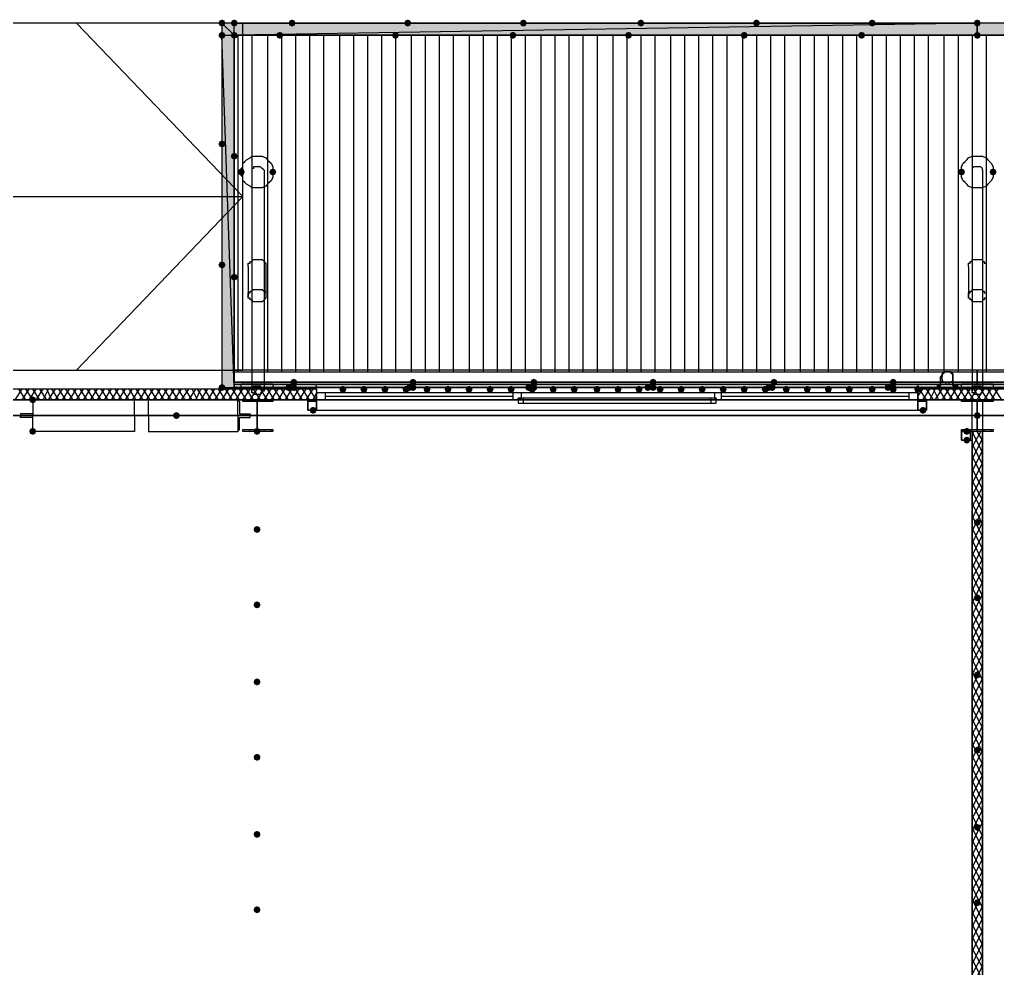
# Model space of a CAD drawing. Header units: millimetres. Extents: x 0 to 420, y 0 to 297.
# Drawn here: x 114.79 to 138.41, y 207.07 to 230 of the extents above; entities that cross this region are included whole.
import ezdxf

# ---------------------------------------------------------------- set-up
doc = ezdxf.new("R2010")
doc.units = ezdxf.units.MM
doc.layers.get('0').update_dxf_attribs({"linetype": 'CONTINUOUS'})

msp = doc.modelspace()

# ---------------------------------------------------------------- hatches: boundary and pattern name
at = {"true_color": 0x0000fe}
for points in [[(119.761, 229.912333), (119.736129, 229.852537), (119.676333, 229.827667), (119.616537, 229.852537), (119.591667, 229.912333), (119.616537, 229.972129), (119.676333, 229.997), (119.736129, 229.972129)], [(119.761, 229.912333), (119.736129, 229.852537), (119.676333, 229.827667), (119.616537, 229.852537), (119.591667, 229.912333), (119.616537, 229.972129), (119.676333, 229.997), (119.736129, 229.972129)], [(119.761, 229.912333), (119.736129, 229.852537), (119.676333, 229.827667), (119.616537, 229.852537), (119.591667, 229.912333), (119.616537, 229.972129), (119.676333, 229.997), (119.736129, 229.972129)], [(120.057333, 229.912333), (120.032463, 229.852537), (119.972667, 229.827667), (119.912871, 229.852537), (119.888, 229.912333), (119.912871, 229.972129), (119.972667, 229.997), (120.032462, 229.972129)], [(121.454333, 229.912333), (121.429462, 229.852537), (121.369667, 229.827667), (121.309871, 229.852537), (121.285, 229.912333), (121.309871, 229.972129), (121.369667, 229.997), (121.429462, 229.972129)], [(124.248333, 229.912333), (124.223463, 229.852537), (124.163667, 229.827667), (124.103871, 229.852537), (124.079, 229.912333), (124.103871, 229.972129), (124.163667, 229.997), (124.223462, 229.972129)], [(127.042333, 229.912333), (127.017463, 229.852537), (126.957667, 229.827667), (126.897871, 229.852537), (126.873, 229.912333), (126.897871, 229.972129), (126.957667, 229.997), (127.017462, 229.972129)], [(129.878667, 229.912333), (129.853796, 229.852537), (129.794, 229.827667), (129.734204, 229.852537), (129.709333, 229.912333), (129.734204, 229.972129), (129.794, 229.997), (129.853796, 229.972129)], [(132.672667, 229.912333), (132.647796, 229.852537), (132.588, 229.827667), (132.528204, 229.852537), (132.503333, 229.912333), (132.528204, 229.972129), (132.588, 229.997), (132.647796, 229.972129)], [(135.466667, 229.912333), (135.441796, 229.852537), (135.382, 229.827667), (135.322204, 229.852537), (135.297333, 229.912333), (135.322204, 229.972129), (135.382, 229.997), (135.441796, 229.972129)], [(138.006667, 229.912333), (137.981796, 229.852537), (137.922, 229.827667), (137.862204, 229.852537), (137.837333, 229.912333), (137.862204, 229.972129), (137.922, 229.997), (137.981796, 229.972129)], [(138.006667, 229.912333), (137.981796, 229.852537), (137.922, 229.827667), (137.862204, 229.852537), (137.837333, 229.912333), (137.862204, 229.972129), (137.922, 229.997), (137.981796, 229.972129)], [(119.761, 229.616), (119.736129, 229.556204), (119.676333, 229.531333), (119.616537, 229.556204), (119.591667, 229.616), (119.616537, 229.675796), (119.676333, 229.700667), (119.736129, 229.675796)], [(120.057333, 229.616), (120.032463, 229.556204), (119.972667, 229.531333), (119.912871, 229.556204), (119.888, 229.616), (119.912871, 229.675796), (119.972667, 229.700667), (120.032462, 229.675796)], [(120.057333, 229.616), (120.032463, 229.556204), (119.972667, 229.531333), (119.912871, 229.556204), (119.888, 229.616), (119.912871, 229.675796), (119.972667, 229.700667), (120.032462, 229.675796)], [(120.057333, 229.616), (120.032463, 229.556204), (119.972667, 229.531333), (119.912871, 229.556204), (119.888, 229.616), (119.912871, 229.675796), (119.972667, 229.700667), (120.032462, 229.675796)], [(120.057333, 229.616), (120.032463, 229.556204), (119.972667, 229.531333), (119.912871, 229.556204), (119.888, 229.616), (119.912871, 229.675796), (119.972667, 229.700667), (120.032462, 229.675796)], [(121.158, 229.616), (121.133129, 229.556204), (121.073333, 229.531333), (121.013538, 229.556204), (120.988667, 229.616), (121.013537, 229.675796), (121.073333, 229.700667), (121.133129, 229.675796)], [(123.952, 229.616), (123.927129, 229.556204), (123.867333, 229.531333), (123.807538, 229.556204), (123.782667, 229.616), (123.807537, 229.675796), (123.867333, 229.700667), (123.927129, 229.675796)], [(126.788333, 229.616), (126.763463, 229.556204), (126.703667, 229.531333), (126.643871, 229.556204), (126.619, 229.616), (126.643871, 229.675796), (126.703667, 229.700667), (126.763462, 229.675796)], [(129.582333, 229.616), (129.557463, 229.556204), (129.497667, 229.531333), (129.437871, 229.556204), (129.413, 229.616), (129.437871, 229.675796), (129.497667, 229.700667), (129.557462, 229.675796)], [(132.376333, 229.616), (132.351463, 229.556204), (132.291667, 229.531333), (132.231871, 229.556204), (132.207, 229.616), (132.231871, 229.675796), (132.291667, 229.700667), (132.351462, 229.675796)], [(135.212667, 229.616), (135.187796, 229.556204), (135.128, 229.531333), (135.068204, 229.556204), (135.043333, 229.616), (135.068204, 229.675796), (135.128, 229.700667), (135.187796, 229.675796)], [(138.006667, 229.616), (137.981796, 229.556204), (137.922, 229.531333), (137.862204, 229.556204), (137.837333, 229.616), (137.862204, 229.675796), (137.922, 229.700667), (137.981796, 229.675796)], [(119.761, 226.991333), (119.736129, 226.931537), (119.676333, 226.906667), (119.616537, 226.931537), (119.591667, 226.991333), (119.616537, 227.051129), (119.676333, 227.076), (119.736129, 227.051129)], [(120.057333, 226.695), (120.032463, 226.635204), (119.972667, 226.610333), (119.912871, 226.635204), (119.888, 226.695), (119.912871, 226.754796), (119.972667, 226.779667), (120.032462, 226.754796)], [(119.761, 224.070333), (119.736129, 224.010537), (119.676333, 223.985667), (119.616537, 224.010537), (119.591667, 224.070333), (119.616537, 224.130129), (119.676333, 224.155), (119.736129, 224.130129)], [(120.057333, 223.774), (120.032463, 223.714204), (119.972667, 223.689333), (119.912871, 223.714204), (119.888, 223.774), (119.912871, 223.833796), (119.972667, 223.858667), (120.032462, 223.833796)], [(119.761, 221.107), (119.736129, 221.047204), (119.676333, 221.022333), (119.616537, 221.047204), (119.591667, 221.107), (119.616537, 221.166796), (119.676333, 221.191667), (119.736129, 221.166796)], [(121.369667, 221.107), (121.344796, 221.047204), (121.285, 221.022333), (121.225204, 221.047204), (121.200333, 221.107), (121.225204, 221.166796), (121.285, 221.191667), (121.344796, 221.166796)], [(121.496667, 221.234), (121.471796, 221.174204), (121.412, 221.149333), (121.352204, 221.174204), (121.327333, 221.234), (121.352204, 221.293796), (121.412, 221.318667), (121.471796, 221.293796)], [(121.496667, 221.107), (121.471796, 221.047204), (121.412, 221.022333), (121.352204, 221.047204), (121.327333, 221.107), (121.352204, 221.166796), (121.412, 221.191667), (121.471796, 221.166796)], [(124.290667, 221.107), (124.265796, 221.047204), (124.206, 221.022333), (124.146204, 221.047204), (124.121333, 221.107), (124.146204, 221.166796), (124.206, 221.191667), (124.265796, 221.166796)], [(124.375333, 221.234), (124.350463, 221.174204), (124.290667, 221.149333), (124.230871, 221.174204), (124.206, 221.234), (124.230871, 221.293796), (124.290667, 221.318667), (124.350462, 221.293796)], [(124.375333, 221.107), (124.350463, 221.047204), (124.290667, 221.022333), (124.230871, 221.047204), (124.206, 221.107), (124.230871, 221.166796), (124.290667, 221.191667), (124.350462, 221.166796)], [(124.375333, 221.107), (124.350463, 221.047204), (124.290667, 221.022333), (124.230871, 221.047204), (124.206, 221.107), (124.230871, 221.166796), (124.290667, 221.191667), (124.350462, 221.166796)], [(127.169333, 221.107), (127.144462, 221.047204), (127.084667, 221.022333), (127.024871, 221.047204), (127, 221.107), (127.024871, 221.166796), (127.084667, 221.191667), (127.144462, 221.166796)], [(127.296333, 221.234), (127.271463, 221.174204), (127.211667, 221.149333), (127.151871, 221.174204), (127.127, 221.234), (127.151871, 221.293796), (127.211667, 221.318667), (127.271462, 221.293796)], [(127.296333, 221.107), (127.271463, 221.047204), (127.211667, 221.022333), (127.151871, 221.047204), (127.127, 221.107), (127.151871, 221.166796), (127.211667, 221.191667), (127.271462, 221.166796)], [(127.296333, 221.107), (127.271463, 221.047204), (127.211667, 221.022333), (127.151871, 221.047204), (127.127, 221.107), (127.151871, 221.166796), (127.211667, 221.191667), (127.271462, 221.166796)], [(130.048, 221.107), (130.023129, 221.047204), (129.963333, 221.022333), (129.903538, 221.047204), (129.878667, 221.107), (129.903537, 221.166796), (129.963333, 221.191667), (130.023129, 221.166796)], [(130.175, 221.234), (130.150129, 221.174204), (130.090333, 221.149333), (130.030538, 221.174204), (130.005667, 221.234), (130.030537, 221.293796), (130.090333, 221.318667), (130.150129, 221.293796)], [(130.175, 221.107), (130.150129, 221.047204), (130.090333, 221.022333), (130.030538, 221.047204), (130.005667, 221.107), (130.030537, 221.166796), (130.090333, 221.191667), (130.150129, 221.166796)], [(130.175, 221.107), (130.150129, 221.047204), (130.090333, 221.022333), (130.030538, 221.047204), (130.005667, 221.107), (130.030537, 221.166796), (130.090333, 221.191667), (130.150129, 221.166796)], [(132.969, 221.107), (132.944129, 221.047204), (132.884333, 221.022333), (132.824537, 221.047204), (132.799667, 221.107), (132.824537, 221.166796), (132.884333, 221.191667), (132.944129, 221.166796)], [(133.053667, 221.107), (133.028796, 221.047204), (132.969, 221.022333), (132.909204, 221.047204), (132.884333, 221.107), (132.909204, 221.166796), (132.969, 221.191667), (133.028796, 221.166796)], [(133.053667, 221.107), (133.028796, 221.047204), (132.969, 221.022333), (132.909204, 221.047204), (132.884333, 221.107), (132.909204, 221.166796), (132.969, 221.191667), (133.028796, 221.166796)], [(133.096, 221.234), (133.071129, 221.174204), (133.011333, 221.149333), (132.951538, 221.174204), (132.926667, 221.234), (132.951537, 221.293796), (133.011333, 221.318667), (133.071129, 221.293796)], [(135.847667, 221.107), (135.822796, 221.047204), (135.763, 221.022333), (135.703204, 221.047204), (135.678333, 221.107), (135.703204, 221.166796), (135.763, 221.191667), (135.822796, 221.166796)], [(135.974667, 221.234), (135.949796, 221.174204), (135.89, 221.149333), (135.830204, 221.174204), (135.805333, 221.234), (135.830204, 221.293796), (135.89, 221.318667), (135.949796, 221.293796)], [(135.974667, 221.107), (135.949796, 221.047204), (135.89, 221.022333), (135.830204, 221.047204), (135.805333, 221.107), (135.830204, 221.166796), (135.89, 221.191667), (135.949796, 221.166796)], [(135.974667, 221.107), (135.949796, 221.047204), (135.89, 221.022333), (135.830204, 221.047204), (135.805333, 221.107), (135.830204, 221.166796), (135.89, 221.191667), (135.949796, 221.166796)]]:
    msp.add_hatch(color=0, dxfattribs=at).paths.add_polyline_path(points, flags=0)
at = {"true_color": 0x000007}
for points in [[(119.972667, 229.616), (119.676333, 229.912333), (119.676333, 229.616)], [(119.676333, 229.912333), (119.972667, 229.616), (119.972667, 229.912333)], [(120.226667, 226.314), (120.201796, 226.254204), (120.142, 226.229333), (120.082204, 226.254204), (120.057333, 226.314), (120.082204, 226.373796), (120.142, 226.398667), (120.201796, 226.373796)], [(120.988667, 226.314), (120.963796, 226.254204), (120.904, 226.229333), (120.844204, 226.254204), (120.819333, 226.314), (120.844204, 226.373796), (120.904, 226.398667), (120.963796, 226.373796)], [(137.625667, 226.314), (137.600796, 226.254204), (137.541, 226.229333), (137.481204, 226.254204), (137.456333, 226.314), (137.481204, 226.373796), (137.541, 226.398667), (137.600796, 226.373796)], [(138.387667, 226.314), (138.362796, 226.254204), (138.303, 226.229333), (138.243204, 226.254204), (138.218333, 226.314), (138.243204, 226.373796), (138.303, 226.398667), (138.362796, 226.373796)], [(122.682, 221.064667), (122.657129, 221.004871), (122.597333, 220.98), (122.537538, 221.004871), (122.512667, 221.064667), (122.537537, 221.124462), (122.597333, 221.149333), (122.657129, 221.124463)], [(123.19, 221.064667), (123.165129, 221.004871), (123.105333, 220.98), (123.045538, 221.004871), (123.020667, 221.064667), (123.045537, 221.124462), (123.105333, 221.149333), (123.165129, 221.124463)], [(123.698, 221.064667), (123.673129, 221.004871), (123.613333, 220.98), (123.553537, 221.004871), (123.528667, 221.064667), (123.553537, 221.124462), (123.613333, 221.149333), (123.673129, 221.124463)], [(124.206, 221.064667), (124.181129, 221.004871), (124.121333, 220.98), (124.061537, 221.004871), (124.036667, 221.064667), (124.061537, 221.124462), (124.121333, 221.149333), (124.181129, 221.124463)], [(124.714, 221.064667), (124.689129, 221.004871), (124.629333, 220.98), (124.569538, 221.004871), (124.544667, 221.064667), (124.569537, 221.124462), (124.629333, 221.149333), (124.689129, 221.124463)], [(125.222, 221.064667), (125.197129, 221.004871), (125.137333, 220.98), (125.077538, 221.004871), (125.052667, 221.064667), (125.077537, 221.124462), (125.137333, 221.149333), (125.197129, 221.124463)], [(125.73, 221.064667), (125.705129, 221.004871), (125.645333, 220.98), (125.585538, 221.004871), (125.560667, 221.064667), (125.585537, 221.124462), (125.645333, 221.149333), (125.705129, 221.124463)], [(126.238, 221.064667), (126.213129, 221.004871), (126.153333, 220.98), (126.093538, 221.004871), (126.068667, 221.064667), (126.093537, 221.124462), (126.153333, 221.149333), (126.213129, 221.124463)], [(126.746, 221.064667), (126.721129, 221.004871), (126.661333, 220.98), (126.601537, 221.004871), (126.576667, 221.064667), (126.601537, 221.124462), (126.661333, 221.149333), (126.721129, 221.124463)], [(127.254, 221.064667), (127.229129, 221.004871), (127.169333, 220.98), (127.109538, 221.004871), (127.084667, 221.064667), (127.109537, 221.124462), (127.169333, 221.149333), (127.229129, 221.124463)], [(127.762, 221.064667), (127.737129, 221.004871), (127.677333, 220.98), (127.617538, 221.004871), (127.592667, 221.064667), (127.617537, 221.124462), (127.677333, 221.149333), (127.737129, 221.124463)], [(128.27, 221.064667), (128.245129, 221.004871), (128.185333, 220.98), (128.125538, 221.004871), (128.100667, 221.064667), (128.125537, 221.124462), (128.185333, 221.149333), (128.245129, 221.124463)], [(128.820333, 221.064667), (128.795463, 221.004871), (128.735667, 220.98), (128.675871, 221.004871), (128.651, 221.064667), (128.675871, 221.124462), (128.735667, 221.149333), (128.795462, 221.124463)], [(129.328333, 221.064667), (129.303463, 221.004871), (129.243667, 220.98), (129.183871, 221.004871), (129.159, 221.064667), (129.183871, 221.124462), (129.243667, 221.149333), (129.303462, 221.124463)], [(129.836333, 221.064667), (129.811463, 221.004871), (129.751667, 220.98), (129.691871, 221.004871), (129.667, 221.064667), (129.691871, 221.124462), (129.751667, 221.149333), (129.811462, 221.124463)], [(130.344333, 221.064667), (130.319462, 221.004871), (130.259667, 220.98), (130.199871, 221.004871), (130.175, 221.064667), (130.199871, 221.124462), (130.259667, 221.149333), (130.319462, 221.124463)], [(130.852333, 221.064667), (130.827463, 221.004871), (130.767667, 220.98), (130.707871, 221.004871), (130.683, 221.064667), (130.707871, 221.124462), (130.767667, 221.149333), (130.827462, 221.124463)], [(131.360333, 221.064667), (131.335463, 221.004871), (131.275667, 220.98), (131.215871, 221.004871), (131.191, 221.064667), (131.215871, 221.124462), (131.275667, 221.149333), (131.335462, 221.124463)], [(131.868333, 221.064667), (131.843463, 221.004871), (131.783667, 220.98), (131.723871, 221.004871), (131.699, 221.064667), (131.723871, 221.124462), (131.783667, 221.149333), (131.843462, 221.124463)], [(132.376333, 221.064667), (132.351463, 221.004871), (132.291667, 220.98), (132.231871, 221.004871), (132.207, 221.064667), (132.231871, 221.124462), (132.291667, 221.149333), (132.351462, 221.124463)], [(132.884333, 221.064667), (132.859463, 221.004871), (132.799667, 220.98), (132.739871, 221.004871), (132.715, 221.064667), (132.739871, 221.124462), (132.799667, 221.149333), (132.859462, 221.124463)], [(133.392333, 221.064667), (133.367462, 221.004871), (133.307667, 220.98), (133.247871, 221.004871), (133.223, 221.064667), (133.247871, 221.124462), (133.307667, 221.149333), (133.367462, 221.124463)], [(133.900333, 221.064667), (133.875463, 221.004871), (133.815667, 220.98), (133.755871, 221.004871), (133.731, 221.064667), (133.755871, 221.124462), (133.815667, 221.149333), (133.875462, 221.124463)], [(134.408333, 221.064667), (134.383463, 221.004871), (134.323667, 220.98), (134.263871, 221.004871), (134.239, 221.064667), (134.263871, 221.124462), (134.323667, 221.149333), (134.383462, 221.124463)], [(134.916333, 221.064667), (134.891462, 221.004871), (134.831667, 220.98), (134.771871, 221.004871), (134.747, 221.064667), (134.771871, 221.124462), (134.831667, 221.149333), (134.891462, 221.124463)], [(135.466667, 221.064667), (135.441796, 221.004871), (135.382, 220.98), (135.322204, 221.004871), (135.297333, 221.064667), (135.322204, 221.124462), (135.382, 221.149333), (135.441796, 221.124463)], [(135.974667, 221.064667), (135.949796, 221.004871), (135.89, 220.98), (135.830204, 221.004871), (135.805333, 221.064667), (135.830204, 221.124462), (135.89, 221.149333), (135.949796, 221.124463)], [(136.567333, 221.064667), (136.542463, 221.004871), (136.482667, 220.98), (136.422871, 221.004871), (136.398, 221.064667), (136.422871, 221.124462), (136.482667, 221.149333), (136.542462, 221.124463)], [(115.189, 220.810667), (115.164129, 220.750871), (115.104333, 220.726), (115.044538, 220.750871), (115.019667, 220.810667), (115.044537, 220.870462), (115.104333, 220.895333), (115.164129, 220.870463)], [(121.962333, 220.556667), (121.937463, 220.496871), (121.877667, 220.472), (121.817871, 220.496871), (121.793, 220.556667), (121.817871, 220.616462), (121.877667, 220.641333), (121.937462, 220.616463)], [(136.694333, 220.556667), (136.669463, 220.496871), (136.609667, 220.472), (136.549871, 220.496871), (136.525, 220.556667), (136.549871, 220.616462), (136.609667, 220.641333), (136.669462, 220.616463)], [(118.660333, 220.429667), (118.635463, 220.369871), (118.575667, 220.345), (118.515871, 220.369871), (118.491, 220.429667), (118.515871, 220.489462), (118.575667, 220.514333), (118.635462, 220.489463)], [(138.006667, 220.429667), (137.981796, 220.369871), (137.922, 220.345), (137.862204, 220.369871), (137.837333, 220.429667), (137.862204, 220.489462), (137.922, 220.514333), (137.981796, 220.489463)], [(115.189, 220.048667), (115.164129, 219.988871), (115.104333, 219.964), (115.044538, 219.988871), (115.019667, 220.048667), (115.044537, 220.108462), (115.104333, 220.133333), (115.164129, 220.108463)], [(120.607667, 220.048667), (120.582796, 219.988871), (120.523, 219.964), (120.463204, 219.988871), (120.438333, 220.048667), (120.463204, 220.108462), (120.523, 220.133333), (120.582796, 220.108463)], [(137.752667, 220.048667), (137.727796, 219.988871), (137.668, 219.964), (137.608204, 219.988871), (137.583333, 220.048667), (137.608204, 220.108462), (137.668, 220.133333), (137.727796, 220.108463)], [(137.752667, 219.837), (137.727796, 219.777204), (137.668, 219.752333), (137.608204, 219.777204), (137.583333, 219.837), (137.608204, 219.896796), (137.668, 219.921667), (137.727796, 219.896796)], [(138.006667, 217.847333), (137.981796, 217.787537), (137.922, 217.762667), (137.862204, 217.787537), (137.837333, 217.847333), (137.862204, 217.907129), (137.922, 217.932), (137.981796, 217.907129)], [(120.607667, 217.678), (120.582796, 217.618204), (120.523, 217.593333), (120.463204, 217.618204), (120.438333, 217.678), (120.463204, 217.737796), (120.523, 217.762667), (120.582796, 217.737796)], [(120.607667, 215.857667), (120.582796, 215.797871), (120.523, 215.773), (120.463204, 215.797871), (120.438333, 215.857667), (120.463204, 215.917462), (120.523, 215.942333), (120.582796, 215.917463)], [(138.006667, 216.027), (137.981796, 215.967204), (137.922, 215.942333), (137.862204, 215.967204), (137.837333, 216.027), (137.862204, 216.086796), (137.922, 216.111667), (137.981796, 216.086796)], [(120.607667, 213.995), (120.582796, 213.935204), (120.523, 213.910333), (120.463204, 213.935204), (120.438333, 213.995), (120.463204, 214.054796), (120.523, 214.079667), (120.582796, 214.054796)], [(138.006667, 214.164333), (137.981796, 214.104537), (137.922, 214.079667), (137.862204, 214.104537), (137.837333, 214.164333), (137.862204, 214.224129), (137.922, 214.249), (137.981796, 214.224129)], [(138.006667, 212.344), (137.981796, 212.284204), (137.922, 212.259333), (137.862204, 212.284204), (137.837333, 212.344), (137.862204, 212.403796), (137.922, 212.428667), (137.981796, 212.403796)], [(120.607667, 212.174667), (120.582796, 212.114871), (120.523, 212.09), (120.463204, 212.114871), (120.438333, 212.174667), (120.463204, 212.234462), (120.523, 212.259333), (120.582796, 212.234463)], [(138.006667, 210.481333), (137.981796, 210.421537), (137.922, 210.396667), (137.862204, 210.421537), (137.837333, 210.481333), (137.862204, 210.541129), (137.922, 210.566), (137.981796, 210.541129)], [(120.607667, 210.312), (120.582796, 210.252204), (120.523, 210.227333), (120.463204, 210.252204), (120.438333, 210.312), (120.463204, 210.371796), (120.523, 210.396667), (120.582796, 210.371796)], [(138.006667, 208.661), (137.981796, 208.601204), (137.922, 208.576333), (137.862204, 208.601204), (137.837333, 208.661), (137.862204, 208.720796), (137.922, 208.745667), (137.981796, 208.720796)], [(120.607667, 208.491667), (120.582796, 208.431871), (120.523, 208.407), (120.463204, 208.431871), (120.438333, 208.491667), (120.463204, 208.551462), (120.523, 208.576333), (120.582796, 208.551463)]]:
    msp.add_hatch(color=0, dxfattribs=at).paths.add_polyline_path(points, flags=0)
h = msp.add_hatch(color=0, dxfattribs=at)
h.paths.add_polyline_path([(119.972667, 229.912333), (137.922, 229.912333), (119.972667, 229.616)], flags=0)
h.paths.add_polyline_path([(137.922, 229.912333), (119.972667, 229.616), (137.922, 229.616)], flags=0)
h = msp.add_hatch(color=0, dxfattribs=at)
h.paths.add_polyline_path([(155.321, 229.616), (137.922, 229.616), (155.321, 229.912333)], flags=0)
h.paths.add_polyline_path([(137.922, 229.616), (155.321, 229.912333), (137.922, 229.912333)], flags=0)
h = msp.add_hatch(color=0, dxfattribs=at)
h.paths.add_polyline_path([(119.972667, 229.616), (119.972667, 221.107), (119.676333, 229.616)], flags=0)
h.paths.add_polyline_path([(119.972667, 221.107), (119.676333, 229.616), (119.676333, 221.107)], flags=0)
h = msp.add_hatch(color=0, dxfattribs=at)
h.paths.add_polyline_path([(119.972667, 221.234), (381.973667, 221.234), (119.972667, 221.107)], flags=0)
h.paths.add_polyline_path([(381.973667, 221.234), (119.972667, 221.107), (381.973667, 221.107)], flags=0)

# ---------------------------------------------------------------- linework, layer by layer
at = {"color": 0, "true_color": 0x000007}
for points in [[(94.064667, 221.530333), (120.184333, 221.530333), (120.184333, 229.912333), (94.064667, 229.912333)], [(120.184333, 225.721333), (116.162667, 229.912333)], [(137.922, 229.912333), (119.676333, 229.912333), (119.676333, 229.616)], [(119.972667, 229.616), (137.922, 229.616), (137.922, 229.912333)], [(126.957667, 229.912333), (131.487333, 229.912333)], [(155.321, 229.912333), (137.922, 229.912333)], [(119.676333, 229.616), (119.676333, 221.107)], [(119.676333, 229.616), (119.676333, 221.107), (119.972667, 221.107), (119.972667, 229.616)], [(119.972667, 229.616), (137.922, 229.616)], [(120.142, 226.314), (120.142, 226.398667), (120.184333, 226.441), (120.184333, 226.525667), (120.226667, 226.568), (120.269, 226.610333), (120.353667, 226.652667), (120.396, 226.695), (120.480667, 226.695), (120.523, 226.695), (120.607667, 226.695), (120.65, 226.695), (120.734667, 226.652667), (120.777, 226.610333), (120.819333, 226.568), (120.861667, 226.525667), (120.904, 226.441), (120.904, 226.398667), (120.904, 226.314)], [(137.541, 226.314), (137.541, 226.398667), (137.541, 226.441), (137.583333, 226.525667), (137.625667, 226.568), (137.668, 226.610333), (137.710333, 226.652667), (137.795, 226.695), (137.837333, 226.695), (137.922, 226.695), (138.006667, 226.695), (138.049, 226.695), (138.133667, 226.652667), (138.176, 226.610333), (138.218333, 226.568), (138.260667, 226.525667), (138.303, 226.441), (138.303, 226.398667), (138.303, 226.314)], [(120.692333, 226.356333), (120.65, 226.398667), (120.607667, 226.441), (120.565333, 226.441), (120.523, 226.441), (120.480667, 226.441), (120.438333, 226.441), (120.438333, 226.398667), (120.396, 226.398667), (120.396, 226.356333)], [(120.396, 226.356333), (120.396, 221.022333)], [(120.692333, 226.356333), (120.692333, 221.022333)], [(138.049, 226.356333), (138.049, 226.398667), (138.006667, 226.441), (137.964333, 226.441), (137.922, 226.441), (137.879667, 226.441), (137.837333, 226.441), (137.795, 226.398667), (137.795, 226.356333)], [(137.795, 226.356333), (137.795, 221.022333)], [(138.049, 226.356333), (138.049, 221.022333)], [(94.064667, 225.721333), (120.184333, 225.721333), (116.162667, 221.530333)], [(120.311333, 224.028), (120.311333, 224.070333), (120.311333, 224.112667), (120.353667, 224.112667), (120.353667, 224.155), (120.396, 224.155), (120.438333, 224.197333), (120.480667, 224.197333), (120.523, 224.197333), (120.565333, 224.197333), (120.607667, 224.197333), (120.65, 224.197333), (120.692333, 224.155), (120.734667, 224.112667), (120.734667, 224.070333), (120.734667, 224.028)], [(137.710333, 224.028), (137.710333, 224.070333), (137.710333, 224.112667), (137.752667, 224.112667), (137.752667, 224.155), (137.795, 224.155), (137.795, 224.197333), (137.837333, 224.197333), (137.879667, 224.197333), (137.922, 224.197333), (137.964333, 224.197333), (138.006667, 224.197333), (138.049, 224.197333), (138.049, 224.155), (138.091333, 224.155), (138.091333, 224.112667), (138.133667, 224.112667), (138.133667, 224.070333), (138.133667, 224.028)], [(120.311333, 224.028), (120.311333, 223.308333)], [(120.734667, 224.028), (120.734667, 223.308333)], [(137.710333, 224.028), (137.710333, 223.308333)], [(138.133667, 224.028), (138.133667, 223.308333)], [(119.972667, 221.107), (381.973667, 221.107), (119.972667, 221.107), (381.973667, 221.107)], [(119.972667, 221.107), (381.973667, 221.107)], [(119.972667, 221.107), (381.973667, 221.107)], [(120.904, 221.191667), (120.861667, 221.191667), (120.819333, 221.191667), (120.777, 221.191667), (120.734667, 221.191667), (120.65, 221.191667), (120.607667, 221.191667), (120.523, 221.191667), (120.480667, 221.191667), (120.396, 221.191667), (120.353667, 221.191667), (120.269, 221.191667), (120.226667, 221.191667), (120.184333, 221.191667), (120.142, 221.191667)], [(120.904, 221.191667), (120.904, 221.064667), (120.861667, 221.064667), (120.819333, 221.064667), (120.777, 221.064667), (120.734667, 221.064667), (120.65, 221.064667), (120.607667, 221.064667), (120.523, 221.064667), (120.480667, 221.064667), (120.396, 221.064667), (120.353667, 221.064667), (120.269, 221.064667), (120.226667, 221.064667), (120.184333, 221.064667), (120.142, 221.064667), (120.142, 221.191667)], [(121.962333, 221.064667), (121.962333, 221.191667), (136.482667, 221.191667), (136.482667, 221.064667)], [(138.303, 221.191667), (138.260667, 221.191667), (138.218333, 221.191667), (138.176, 221.191667), (138.133667, 221.191667), (138.049, 221.191667), (138.006667, 221.191667), (137.922, 221.191667), (137.837333, 221.191667), (137.795, 221.191667), (137.710333, 221.191667), (137.668, 221.191667), (137.625667, 221.191667), (137.583333, 221.191667), (137.541, 221.191667)], [(138.303, 221.191667), (138.303, 221.064667), (138.260667, 221.064667), (138.218333, 221.064667), (138.176, 221.064667), (138.133667, 221.064667), (138.049, 221.064667), (138.006667, 221.064667), (137.922, 221.064667), (137.837333, 221.064667), (137.795, 221.064667), (137.710333, 221.064667), (137.668, 221.064667), (137.625667, 221.064667), (137.583333, 221.064667), (137.541, 221.064667), (137.541, 221.191667)], [(121.962333, 221.064667), (108.585, 221.064667)], [(114.681, 220.810667), (114.850333, 221.064667)], [(114.935, 220.810667), (114.765667, 221.064667)], [(114.850333, 220.810667), (115.019667, 221.064667)], [(115.104333, 220.810667), (114.935, 221.064667)], [(115.019667, 220.810667), (115.189, 221.064667)], [(115.273667, 220.810667), (115.104333, 221.064667)], [(115.189, 220.810667), (115.358333, 221.064667)], [(115.443, 220.810667), (115.273667, 221.064667)], [(115.358333, 220.810667), (115.485333, 221.064667)], [(115.57, 220.810667), (115.443, 221.064667)], [(115.485333, 220.810667), (115.654667, 221.064667)], [(115.739333, 220.810667), (115.57, 221.064667)], [(115.654667, 220.810667), (115.824, 221.064667)], [(115.908667, 220.810667), (115.739333, 221.064667)], [(115.824, 220.810667), (115.993333, 221.064667)], [(116.078, 220.810667), (115.908667, 221.064667)], [(115.993333, 220.810667), (116.162667, 221.064667)], [(116.247333, 220.810667), (116.078, 221.064667)], [(116.162667, 220.810667), (116.332, 221.064667)], [(116.416667, 220.810667), (116.247333, 221.064667)], [(116.332, 220.810667), (116.501333, 221.064667)], [(116.586, 220.810667), (116.416667, 221.064667)], [(116.501333, 220.810667), (116.670667, 221.064667)], [(116.755333, 220.810667), (116.586, 221.064667)], [(116.670667, 220.810667), (116.84, 221.064667)], [(116.924667, 220.810667), (116.755333, 221.064667)], [(116.84, 220.810667), (117.009333, 221.064667)], [(117.094, 220.810667), (116.924667, 221.064667)], [(117.009333, 220.810667), (117.178667, 221.064667)], [(117.263333, 220.810667), (117.094, 221.064667)], [(117.178667, 220.810667), (117.348, 221.064667)], [(117.432667, 220.810667), (117.263333, 221.064667)], [(117.348, 220.810667), (117.517333, 221.064667)], [(117.602, 220.810667), (117.432667, 221.064667)], [(117.517333, 220.810667), (117.686667, 221.064667)], [(117.771333, 220.810667), (117.602, 221.064667)], [(117.686667, 220.810667), (117.856, 221.064667)], [(117.940667, 220.810667), (117.771333, 221.064667)], [(117.856, 220.810667), (118.025333, 221.064667)], [(118.11, 220.810667), (117.940667, 221.064667)], [(118.025333, 220.810667), (118.194667, 221.064667)], [(118.279333, 220.810667), (118.11, 221.064667)], [(118.194667, 220.810667), (118.364, 221.064667)], [(118.448667, 220.810667), (118.279333, 221.064667)], [(118.364, 220.810667), (118.533333, 221.064667)], [(118.618, 220.810667), (118.448667, 221.064667)], [(118.533333, 220.810667), (118.702667, 221.064667)], [(118.787333, 220.810667), (118.618, 221.064667)], [(118.702667, 220.810667), (118.872, 221.064667)], [(118.956667, 220.810667), (118.787333, 221.064667)], [(118.872, 220.810667), (119.041333, 221.064667)], [(119.083667, 220.810667), (118.956667, 221.064667)], [(119.041333, 220.810667), (119.168333, 221.064667)], [(119.253, 220.810667), (119.083667, 221.064667)], [(119.168333, 220.810667), (119.337667, 221.064667)], [(119.422333, 220.810667), (119.253, 221.064667)], [(119.337667, 220.810667), (119.507, 221.064667)], [(119.591667, 220.810667), (119.422333, 221.064667)], [(119.507, 220.810667), (119.676333, 221.064667)], [(119.761, 220.810667), (119.591667, 221.064667)], [(119.676333, 220.810667), (119.845667, 221.064667)], [(119.930333, 220.810667), (119.761, 221.064667)], [(119.845667, 220.810667), (120.015, 221.064667)], [(120.099667, 220.810667), (119.930333, 221.064667)], [(120.015, 220.810667), (120.184333, 221.064667)], [(120.269, 220.810667), (120.099667, 221.064667)], [(120.184333, 220.810667), (120.353667, 221.064667)], [(120.438333, 220.810667), (120.269, 221.064667)], [(120.353667, 220.810667), (120.523, 221.064667)], [(120.607667, 220.810667), (120.438333, 221.064667)], [(120.523, 220.810667), (120.692333, 221.064667)], [(120.777, 220.810667), (120.607667, 221.064667)], [(120.692333, 220.810667), (120.861667, 221.064667)], [(120.946333, 220.810667), (120.777, 221.064667)], [(120.861667, 220.810667), (121.031, 221.064667)], [(121.115667, 220.810667), (120.946333, 221.064667)], [(121.031, 220.810667), (121.200333, 221.064667)], [(121.285, 220.810667), (121.115667, 221.064667)], [(121.200333, 220.810667), (121.369667, 221.064667)], [(121.454333, 220.810667), (121.285, 221.064667)], [(121.369667, 220.810667), (121.539, 221.064667)], [(121.623667, 220.810667), (121.454333, 221.064667)], [(121.539, 220.810667), (121.708333, 221.064667)], [(121.793, 220.810667), (121.623667, 221.064667)], [(121.708333, 220.810667), (121.877667, 221.064667)], [(121.962333, 220.810667), (121.793, 221.064667)], [(121.877667, 220.810667), (121.962333, 220.98)], [(121.962333, 221.022333), (121.962333, 221.064667)], [(121.962333, 221.064667), (121.962333, 220.98), (121.962333, 220.810667)], [(121.962333, 221.064667), (121.962333, 220.98)], [(121.962333, 220.810667), (122.174, 220.810667), (122.174, 220.98), (121.962333, 220.98)], [(126.703667, 220.98), (122.174, 220.98)], [(122.174, 220.895333), (126.703667, 220.895333)], [(126.788333, 220.98), (126.703667, 220.98), (126.703667, 220.810667), (126.788333, 220.810667)], [(126.788333, 220.810667), (126.830667, 220.810667), (126.830667, 220.853), (126.915333, 220.853), (126.915333, 220.98), (126.788333, 220.98)], [(131.572, 220.98), (126.915333, 220.98)], [(131.656667, 220.98), (131.572, 220.98), (131.572, 220.853), (131.614333, 220.853), (131.614333, 220.810667), (131.656667, 220.810667)], [(131.656667, 220.810667), (131.741333, 220.810667), (131.741333, 220.98), (131.656667, 220.98)], [(136.271, 220.98), (131.741333, 220.98)], [(131.741333, 220.895333), (136.271, 220.895333)], [(136.482667, 220.98), (136.271, 220.98), (136.271, 220.810667), (136.482667, 220.810667)], [(136.482667, 220.895333), (136.609667, 221.064667)], [(136.482667, 221.064667), (136.482667, 220.98), (136.482667, 220.810667)], [(136.482667, 221.064667), (136.482667, 220.98)], [(139.361333, 221.064667), (136.482667, 221.064667)], [(136.694333, 220.810667), (136.525, 221.064667)], [(136.609667, 220.810667), (136.779, 221.064667)], [(136.863667, 220.810667), (136.694333, 221.064667)], [(136.779, 220.810667), (136.906, 221.064667)], [(136.990667, 220.810667), (136.863667, 221.064667)], [(136.906, 220.810667), (137.075333, 221.064667)], [(137.16, 220.810667), (136.990667, 221.064667)], [(137.075333, 220.810667), (137.244667, 221.064667)], [(137.329333, 220.810667), (137.16, 221.064667)], [(137.244667, 220.810667), (137.414, 221.064667)], [(137.498667, 220.810667), (137.329333, 221.064667)], [(137.414, 220.810667), (137.583333, 221.064667)], [(137.668, 220.810667), (137.498667, 221.064667)], [(137.583333, 220.810667), (137.752667, 221.064667)], [(137.837333, 220.810667), (137.668, 221.064667)], [(137.752667, 220.810667), (137.922, 221.064667)], [(138.006667, 220.810667), (137.837333, 221.064667)], [(137.922, 220.810667), (138.091333, 221.064667)], [(138.176, 220.810667), (138.006667, 221.064667)], [(138.091333, 220.810667), (138.260667, 221.064667)], [(138.345333, 220.810667), (138.176, 221.064667)], [(138.260667, 220.810667), (138.43, 221.064667)], [(138.514667, 220.810667), (138.345333, 221.064667)], [(108.585, 220.810667), (121.962333, 220.810667)], [(115.104333, 220.810667), (115.104333, 220.768333), (115.104333, 220.514333), (115.104333, 220.472), (115.062, 220.472), (114.850333, 220.472), (114.808, 220.472), (114.808, 220.429667)], [(120.057333, 220.429667), (120.057333, 220.810667), (120.099667, 220.768333), (120.099667, 220.514333), (120.099667, 220.472), (120.353667, 220.472), (120.353667, 220.429667), (120.057333, 220.429667), (117.898333, 220.429667), (117.898333, 220.810667), (120.057333, 220.810667)], [(120.184333, 220.768333), (120.184333, 220.810667)], [(120.353667, 220.768333), (120.353667, 220.810667)], [(120.523, 220.048667), (120.523, 220.810667)], [(120.692333, 220.768333), (120.692333, 220.810667)], [(120.861667, 220.768333), (120.861667, 220.810667)], [(121.877667, 220.810667), (121.877667, 220.768333)], [(129.243667, 220.810667), (121.962333, 220.810667), (121.962333, 220.683667)], [(129.243667, 220.810667), (121.962333, 220.810667), (121.962333, 220.683667)], [(121.962333, 220.810667), (136.482667, 220.810667)], [(121.962333, 220.683667), (121.962333, 220.556667), (129.243667, 220.556667)], [(121.962333, 220.683667), (121.962333, 220.556667), (129.243667, 220.556667)], [(122.174, 220.810667), (126.703667, 220.810667)], [(131.487333, 220.853), (126.957667, 220.853)], [(126.957667, 220.810667), (131.487333, 220.810667)], [(126.957667, 220.726), (131.487333, 220.726)], [(126.957667, 220.726), (131.487333, 220.726)], [(136.482667, 220.683667), (136.482667, 220.810667), (129.243667, 220.810667)], [(136.482667, 220.683667), (136.482667, 220.810667), (129.243667, 220.810667)], [(129.243667, 220.556667), (136.482667, 220.556667), (136.482667, 220.683667)], [(129.243667, 220.556667), (136.482667, 220.556667), (136.482667, 220.683667)], [(131.741333, 220.810667), (136.271, 220.810667)], [(136.525, 220.810667), (136.482667, 220.853)], [(136.482667, 220.810667), (139.361333, 220.810667)], [(136.609667, 220.810667), (136.609667, 220.768333)], [(137.583333, 220.768333), (137.583333, 220.810667)], [(137.752667, 220.768333), (137.752667, 220.810667)], [(137.922, 220.048667), (137.922, 220.810667)], [(138.091333, 220.768333), (138.091333, 220.810667)], [(138.260667, 220.768333), (138.260667, 220.810667)], [(114.808, 220.429667), (115.104333, 220.429667)], [(115.104333, 220.048667), (115.104333, 220.091), (115.104333, 220.345), (115.104333, 220.387333), (115.062, 220.387333), (114.850333, 220.387333), (114.808, 220.387333), (114.808, 220.429667)], [(114.808, 220.429667), (115.104333, 220.429667)], [(120.057333, 220.429667), (120.057333, 220.048667), (120.099667, 220.091), (120.099667, 220.345), (120.099667, 220.387333), (120.353667, 220.387333), (120.353667, 220.429667), (120.057333, 220.429667), (117.898333, 220.429667), (117.898333, 220.048667), (120.057333, 220.048667)], [(120.184333, 220.048667), (120.184333, 220.091)], [(120.353667, 220.048667), (120.353667, 220.091)], [(120.692333, 220.048667), (120.692333, 220.091)], [(120.861667, 220.048667), (120.861667, 220.091)], [(137.583333, 220.048667), (137.583333, 220.091)], [(137.752667, 220.048667), (137.752667, 220.091)], [(137.795, 219.964), (137.837333, 220.048667)], [(137.795, 219.667667), (138.006667, 220.048667)], [(138.049, 219.540667), (137.795, 220.048667)], [(138.049, 219.837), (137.922, 220.048667)], [(138.091333, 220.048667), (138.091333, 220.091)], [(138.260667, 220.048667), (138.260667, 220.091)], [(137.795, 219.371333), (138.049, 219.879333)], [(138.049, 219.244333), (137.795, 219.752333)], [(137.795, 219.075), (138.049, 219.583)], [(138.049, 218.948), (137.795, 219.456)], [(137.795, 218.778667), (138.049, 219.286667)], [(138.049, 218.651667), (137.795, 219.159667)], [(137.795, 218.482333), (138.049, 218.990333)], [(138.049, 218.397667), (137.795, 218.863333)], [(137.795, 218.228333), (138.049, 218.694)], [(138.049, 218.101333), (137.795, 218.609333)], [(137.795, 217.932), (138.049, 218.44)], [(138.049, 217.805), (137.795, 218.313)], [(137.795, 217.635667), (138.049, 218.143667)], [(138.049, 217.508667), (137.795, 218.016667)], [(137.795, 217.339333), (138.049, 217.847333)], [(138.049, 217.212333), (137.795, 217.720333)], [(137.795, 217.043), (138.049, 217.551)], [(138.049, 216.916), (137.795, 217.424)], [(137.795, 216.746667), (138.049, 217.254667)], [(138.049, 216.662), (137.795, 217.127667)], [(137.795, 216.492667), (138.049, 216.958333)], [(138.049, 216.365667), (137.795, 216.873667)], [(137.795, 216.196333), (138.049, 216.704333)], [(138.049, 216.069333), (137.795, 216.577333)], [(137.795, 215.9), (138.049, 216.408)], [(138.049, 215.773), (137.795, 216.281)], [(137.795, 215.603667), (138.049, 216.111667)], [(138.049, 215.476667), (137.795, 215.984667)], [(137.795, 215.307333), (138.049, 215.815333)], [(138.049, 215.180333), (137.795, 215.688333)], [(137.795, 215.011), (138.049, 215.519)], [(138.049, 214.884), (137.795, 215.392)], [(137.795, 214.714667), (138.049, 215.222667)], [(138.049, 214.63), (137.795, 215.095667)], [(137.795, 214.460667), (138.049, 214.926333)], [(138.049, 214.333667), (137.795, 214.841667)], [(137.795, 214.164333), (138.049, 214.672333)], [(138.049, 214.037333), (137.795, 214.545333)], [(137.795, 213.868), (138.049, 214.376)], [(138.049, 213.741), (137.795, 214.249)], [(137.795, 213.571667), (138.049, 214.079667)], [(138.049, 213.444667), (137.795, 213.952667)], [(137.795, 213.275333), (138.049, 213.783333)], [(138.049, 213.148333), (137.795, 213.656333)], [(137.795, 212.979), (138.049, 213.487)], [(138.049, 212.894333), (137.795, 213.36)], [(137.795, 212.725), (138.049, 213.190667)], [(138.049, 212.598), (137.795, 213.106)], [(137.795, 212.428667), (138.049, 212.936667)], [(138.049, 212.301667), (137.795, 212.809667)], [(137.795, 212.132333), (138.049, 212.640333)], [(138.049, 212.005333), (137.795, 212.513333)], [(137.795, 211.836), (138.049, 212.344)], [(138.049, 211.709), (137.795, 212.217)], [(137.795, 211.539667), (138.049, 212.047667)], [(138.049, 211.412667), (137.795, 211.920667)], [(137.795, 211.243333), (138.049, 211.751333)], [(138.049, 211.116333), (137.795, 211.624333)], [(137.795, 210.947), (138.049, 211.455)], [(138.049, 210.862333), (137.795, 211.328)], [(137.795, 210.693), (138.049, 211.158667)], [(138.049, 210.566), (137.795, 211.074)], [(137.795, 210.396667), (138.049, 210.904667)], [(138.049, 210.269667), (137.795, 210.777667)], [(137.795, 210.100333), (138.049, 210.608333)], [(138.049, 209.973333), (137.795, 210.481333)], [(137.795, 209.804), (138.049, 210.312)], [(138.049, 209.677), (137.795, 210.185)], [(137.795, 209.507667), (138.049, 210.015667)], [(138.049, 209.380667), (137.795, 209.888667)], [(137.795, 209.211333), (138.049, 209.719333)], [(138.049, 209.126667), (137.795, 209.592333)], [(137.795, 208.957333), (138.049, 209.423)], [(138.049, 208.830333), (137.795, 209.338333)], [(137.795, 208.661), (138.049, 209.169)], [(138.049, 208.534), (137.795, 209.042)], [(137.795, 208.364667), (138.049, 208.872667)], [(138.049, 208.237667), (137.795, 208.745667)], [(137.795, 208.068333), (138.049, 208.576333)], [(138.049, 207.941333), (137.795, 208.449333)], [(137.795, 207.772), (138.049, 208.28)], [(138.049, 207.645), (137.795, 208.153)], [(137.795, 207.475667), (138.049, 207.983667)], [(138.049, 207.348667), (137.795, 207.856667)], [(137.795, 207.179333), (138.049, 207.687333)], [(138.049, 207.094667), (137.795, 207.560333)], [(137.795, 206.925333), (138.049, 207.391)], [(138.049, 206.798333), (137.795, 207.306333)], [(137.795, 206.629), (138.049, 207.137)]]:
    msp.add_lwpolyline(points, dxfattribs=at)
for points in [[(119.972667, 229.616), (119.676333, 229.912333), (119.676333, 229.616)], [(119.676333, 229.912333), (119.972667, 229.616), (119.972667, 229.912333)], [(119.972667, 229.912333), (137.922, 229.912333), (119.972667, 229.616)], [(137.922, 229.912333), (119.972667, 229.616), (137.922, 229.616)], [(131.487333, 229.912333), (126.957667, 229.912333)], [(155.321, 229.616), (137.922, 229.616), (155.321, 229.912333)], [(137.922, 229.616), (155.321, 229.912333), (137.922, 229.912333)], [(190.076667, 229.912333), (190.076667, 229.616), (172.72, 229.616), (172.72, 229.912333), (172.72, 229.616), (155.321, 229.616), (155.321, 229.912333), (137.922, 229.912333), (137.922, 229.616), (155.321, 229.616), (155.321, 229.912333), (172.72, 229.912333)], [(119.972667, 229.616), (119.972667, 221.107), (119.676333, 229.616)], [(119.972667, 221.107), (119.676333, 229.616), (119.676333, 221.107)], [(381.973667, 229.065667), (381.973667, 229.616), (119.972667, 229.616), (119.972667, 229.065667), (119.972667, 222.080667), (119.972667, 221.488), (381.973667, 221.488), (381.973667, 222.080667)], [(120.607667, 225.933), (120.523, 225.933), (120.480667, 225.933), (120.396, 225.933), (120.353667, 225.975333), (120.269, 226.017667), (120.226667, 226.06), (120.184333, 226.102333), (120.184333, 226.187), (120.142, 226.229333), (120.142, 226.314), (120.142, 226.398667), (120.184333, 226.441), (120.184333, 226.525667), (120.226667, 226.568), (120.269, 226.610333), (120.353667, 226.652667), (120.396, 226.695), (120.480667, 226.695), (120.523, 226.695), (120.607667, 226.695), (120.65, 226.695), (120.734667, 226.652667), (120.777, 226.610333), (120.819333, 226.568), (120.861667, 226.525667), (120.904, 226.441), (120.904, 226.398667), (120.904, 226.314), (120.904, 226.229333), (120.904, 226.187), (120.861667, 226.102333), (120.819333, 226.06), (120.777, 226.017667), (120.734667, 225.975333), (120.65, 225.933)], [(138.006667, 225.933), (137.922, 225.933), (137.837333, 225.933), (137.795, 225.933), (137.710333, 225.975333), (137.668, 226.017667), (137.625667, 226.06), (137.583333, 226.102333), (137.541, 226.187), (137.541, 226.229333), (137.541, 226.314), (137.541, 226.398667), (137.541, 226.441), (137.583333, 226.525667), (137.625667, 226.568), (137.668, 226.610333), (137.710333, 226.652667), (137.795, 226.695), (137.837333, 226.695), (137.922, 226.695), (138.006667, 226.695), (138.049, 226.695), (138.133667, 226.652667), (138.176, 226.610333), (138.218333, 226.568), (138.260667, 226.525667), (138.303, 226.441), (138.303, 226.398667), (138.303, 226.314), (138.303, 226.229333), (138.303, 226.187), (138.260667, 226.102333), (138.218333, 226.06), (138.176, 226.017667), (138.133667, 225.975333), (138.049, 225.933)], [(120.565333, 223.181333), (120.523, 223.181333), (120.480667, 223.181333), (120.438333, 223.181333), (120.396, 223.223667), (120.353667, 223.223667), (120.353667, 223.266), (120.311333, 223.266), (120.311333, 223.308333), (120.311333, 223.350667), (120.311333, 223.393), (120.353667, 223.393), (120.353667, 223.435333), (120.396, 223.435333), (120.438333, 223.477667), (120.480667, 223.477667), (120.523, 223.477667), (120.565333, 223.477667), (120.607667, 223.477667), (120.65, 223.477667), (120.692333, 223.435333), (120.734667, 223.393), (120.734667, 223.350667), (120.734667, 223.308333), (120.734667, 223.266), (120.692333, 223.223667), (120.65, 223.181333), (120.607667, 223.181333)], [(137.964333, 223.181333), (137.922, 223.181333), (137.879667, 223.181333), (137.837333, 223.181333), (137.795, 223.181333), (137.795, 223.223667), (137.752667, 223.223667), (137.752667, 223.266), (137.710333, 223.266), (137.710333, 223.308333), (137.710333, 223.350667), (137.710333, 223.393), (137.752667, 223.393), (137.752667, 223.435333), (137.795, 223.435333), (137.795, 223.477667), (137.837333, 223.477667), (137.879667, 223.477667), (137.922, 223.477667), (137.964333, 223.477667), (138.006667, 223.477667), (138.049, 223.477667), (138.049, 223.435333), (138.091333, 223.435333), (138.091333, 223.393), (138.133667, 223.393), (138.133667, 223.350667), (138.133667, 223.308333), (138.133667, 223.266), (138.091333, 223.266), (138.091333, 223.223667), (138.049, 223.223667), (138.049, 223.181333), (138.006667, 223.181333)], [(119.972667, 221.191667), (137.922, 221.191667), (137.922, 221.530333), (119.972667, 221.530333)], [(137.456333, 221.149333), (137.329333, 221.149333), (137.329333, 221.361), (137.329333, 221.403333), (137.329333, 221.445667), (137.287, 221.445667), (137.287, 221.488), (137.244667, 221.488), (137.202333, 221.488), (137.16, 221.488), (137.117667, 221.488), (137.117667, 221.445667), (137.075333, 221.445667), (137.075333, 221.403333), (137.033, 221.361), (137.033, 221.149333), (136.948333, 221.149333), (137.033, 221.149333), (137.033, 221.361), (137.075333, 221.361), (137.075333, 221.403333), (137.075333, 221.445667), (137.117667, 221.445667), (137.117667, 221.488), (137.16, 221.488), (137.202333, 221.488), (137.244667, 221.488), (137.287, 221.488), (137.287, 221.445667), (137.329333, 221.445667), (137.329333, 221.403333), (137.329333, 221.361), (137.329333, 221.149333), (137.456333, 221.149333), (137.329333, 221.149333), (137.329333, 221.361), (137.329333, 221.403333), (137.329333, 221.445667), (137.287, 221.445667), (137.287, 221.488), (137.244667, 221.488), (137.202333, 221.488), (137.16, 221.488), (137.117667, 221.488), (137.117667, 221.445667), (137.075333, 221.445667), (137.075333, 221.403333), (137.033, 221.361), (137.033, 221.149333), (136.948333, 221.149333), (137.033, 221.149333), (137.033, 221.361), (137.075333, 221.361), (137.075333, 221.403333), (137.075333, 221.445667), (137.117667, 221.445667), (137.117667, 221.488), (137.16, 221.488), (137.202333, 221.488), (137.244667, 221.488), (137.287, 221.488), (137.287, 221.445667), (137.329333, 221.445667), (137.329333, 221.403333), (137.329333, 221.361), (137.329333, 221.149333), (137.456333, 221.149333), (137.329333, 221.149333), (137.329333, 221.361), (137.329333, 221.403333), (137.329333, 221.445667), (137.287, 221.445667), (137.287, 221.488), (137.244667, 221.488), (137.202333, 221.488), (137.16, 221.488), (137.117667, 221.488), (137.117667, 221.445667), (137.075333, 221.445667), (137.075333, 221.403333), (137.075333, 221.361), (137.033, 221.361), (137.033, 221.149333), (136.948333, 221.149333), (137.033, 221.149333), (137.033, 221.361), (137.075333, 221.403333), (137.075333, 221.445667), (137.117667, 221.445667), (137.117667, 221.488), (137.16, 221.488), (137.202333, 221.488), (137.244667, 221.488), (137.287, 221.488), (137.287, 221.445667), (137.329333, 221.445667), (137.329333, 221.403333), (137.329333, 221.361), (137.329333, 221.149333)], [(137.033, 221.361), (137.075333, 221.318667), (137.075333, 221.276333), (137.117667, 221.234), (137.16, 221.234), (137.16, 221.191667), (137.202333, 221.191667), (137.244667, 221.191667), (137.244667, 221.234), (137.287, 221.234), (137.329333, 221.276333), (137.329333, 221.318667), (137.329333, 221.361), (137.329333, 221.403333), (137.329333, 221.445667), (137.287, 221.445667), (137.287, 221.488), (137.244667, 221.488), (137.202333, 221.488), (137.16, 221.488), (137.117667, 221.488), (137.117667, 221.445667), (137.075333, 221.445667), (137.075333, 221.403333), (137.075333, 221.361)], [(137.329333, 221.361), (137.329333, 221.403333), (137.329333, 221.445667), (137.287, 221.445667), (137.287, 221.488), (137.244667, 221.488), (137.202333, 221.488), (137.16, 221.488), (137.117667, 221.488), (137.117667, 221.445667), (137.075333, 221.445667), (137.075333, 221.403333), (137.075333, 221.361), (137.033, 221.361), (137.075333, 221.318667), (137.075333, 221.276333), (137.117667, 221.234), (137.16, 221.234), (137.16, 221.191667), (137.202333, 221.191667), (137.244667, 221.191667), (137.244667, 221.234), (137.287, 221.234), (137.329333, 221.276333), (137.329333, 221.318667)], [(137.922, 221.191667), (155.321, 221.191667), (155.321, 221.530333), (137.922, 221.530333)], [(119.972667, 221.234), (381.973667, 221.234), (119.972667, 221.107)], [(381.973667, 221.234), (119.972667, 221.107), (381.973667, 221.107)], [(119.972667, 221.234), (119.972667, 221.107), (381.973667, 221.107), (381.973667, 221.234)], [(120.565333, 220.937667), (120.523, 220.937667), (120.480667, 220.937667), (120.438333, 220.937667), (120.438333, 220.98), (120.396, 220.98), (120.396, 221.022333), (120.396, 221.064667), (120.396, 221.107), (120.438333, 221.107), (120.438333, 221.149333), (120.480667, 221.149333), (120.523, 221.149333), (120.565333, 221.149333), (120.607667, 221.149333), (120.607667, 221.107), (120.65, 221.107), (120.65, 221.064667), (120.692333, 221.064667), (120.692333, 221.022333), (120.65, 221.022333), (120.65, 220.98), (120.607667, 220.98), (120.607667, 220.937667)], [(137.964333, 220.937667), (137.922, 220.937667), (137.879667, 220.937667), (137.837333, 220.937667), (137.837333, 220.98), (137.795, 220.98), (137.795, 221.022333), (137.795, 221.064667), (137.795, 221.107), (137.837333, 221.107), (137.837333, 221.149333), (137.879667, 221.149333), (137.922, 221.149333), (137.964333, 221.149333), (138.006667, 221.149333), (138.006667, 221.107), (138.049, 221.107), (138.049, 221.064667), (138.049, 221.022333), (138.049, 220.98), (138.006667, 220.98), (138.006667, 220.937667)], [(121.962333, 220.810667), (121.962333, 220.98)], [(136.482667, 220.810667), (136.482667, 220.98)], [(393.361333, 220.810667), (259.291667, 220.810667), (259.291667, 189.780333), (242.612333, 189.780333), (242.612333, 220.810667), (108.585, 220.810667), (108.585, 104.14), (242.654667, 104.14), (242.654667, 135.128), (259.291667, 135.128), (259.291667, 104.14), (393.361333, 104.14)], [(117.559667, 220.810667), (115.104333, 220.810667), (115.104333, 220.429667), (117.559667, 220.429667)], [(120.904, 220.048667), (120.184333, 220.048667), (120.184333, 220.091), (120.523, 220.091), (120.523, 220.768333), (120.184333, 220.768333), (120.184333, 220.810667), (120.904, 220.810667), (120.904, 220.768333), (120.523, 220.768333), (120.523, 220.091), (120.904, 220.091)], [(121.750667, 220.810667), (121.962333, 220.810667), (121.962333, 220.556667), (121.750667, 220.556667)], [(121.750667, 220.768333), (121.750667, 220.556667), (121.962333, 220.556667), (121.962333, 220.768333)], [(126.830667, 220.726), (126.957667, 220.726), (126.957667, 220.853), (126.830667, 220.853)], [(131.614333, 220.853), (131.487333, 220.853), (131.487333, 220.726), (131.614333, 220.726)], [(136.482667, 220.810667), (136.694333, 220.810667), (136.694333, 220.556667), (136.482667, 220.556667)], [(136.482667, 220.768333), (136.482667, 220.556667), (136.694333, 220.556667), (136.694333, 220.768333)], [(138.303, 220.048667), (137.541, 220.048667), (137.541, 220.091), (137.922, 220.091), (137.922, 220.768333), (137.541, 220.768333), (137.541, 220.810667), (138.303, 220.810667), (138.303, 220.768333), (137.922, 220.768333), (137.922, 220.091), (138.303, 220.091)], [(242.612333, 220.429667), (242.612333, 189.780333), (259.291667, 189.780333), (259.291667, 220.429667), (393.022667, 220.429667), (393.022667, 104.478667), (259.291667, 104.478667), (259.291667, 135.128), (242.654667, 135.128), (242.654667, 104.478667), (108.923667, 104.478667), (108.923667, 220.429667)], [(117.559667, 220.048667), (115.104333, 220.048667), (115.104333, 220.429667), (117.559667, 220.429667)], [(116.882333, 220.429667), (118.575667, 220.429667)], [(137.795, 220.048667), (137.541, 220.048667), (137.541, 219.837), (137.795, 219.837)], [(137.752667, 220.048667), (137.752667, 219.837), (137.541, 219.837), (137.541, 220.048667)], [(138.049, 203.411667), (138.049, 220.048667), (137.795, 220.048667), (137.795, 203.411667)]]:
    msp.add_lwpolyline(points, close=True, dxfattribs=at)
at = {"color": 0, "true_color": 0x0000fd}
for points in [[(120.057333, 229.616), (120.057333, 221.488)], [(120.396, 229.616), (120.396, 221.488)], [(120.777, 229.616), (120.777, 221.488)], [(121.115667, 229.616), (121.115667, 221.488)], [(121.454333, 229.616), (121.454333, 221.488)], [(121.793, 229.616), (121.793, 221.488)], [(122.131667, 229.616), (122.131667, 221.488)], [(122.512667, 229.616), (122.512667, 221.488)], [(122.851333, 229.616), (122.851333, 221.488)], [(123.19, 229.616), (123.19, 221.488)], [(123.528667, 229.616), (123.528667, 221.488)], [(123.867333, 229.616), (123.867333, 221.488)], [(124.248333, 229.616), (124.248333, 221.488)], [(124.587, 229.616), (124.587, 221.488)], [(124.925667, 229.616), (124.925667, 221.488)], [(125.264333, 229.616), (125.264333, 221.488)], [(125.645333, 229.616), (125.645333, 221.488)], [(125.984, 229.616), (125.984, 221.488)], [(126.322667, 229.616), (126.322667, 221.488)], [(126.661333, 229.616), (126.661333, 221.488)], [(127, 229.616), (127, 221.488)], [(127.381, 229.616), (127.381, 221.488)], [(127.719667, 229.616), (127.719667, 221.488)], [(128.058333, 229.616), (128.058333, 221.488)], [(128.397, 229.616), (128.397, 221.488)], [(128.735667, 229.616), (128.735667, 221.488)], [(129.116667, 229.616), (129.116667, 221.488)], [(129.455333, 229.616), (129.455333, 221.488)], [(129.794, 229.616), (129.794, 221.488)], [(130.132667, 229.616), (130.132667, 221.488)], [(130.513667, 229.616), (130.513667, 221.488)], [(130.852333, 229.616), (130.852333, 221.488)], [(131.191, 229.616), (131.191, 221.488)], [(131.529667, 229.616), (131.529667, 221.488)], [(131.868333, 229.616), (131.868333, 221.488)], [(132.249333, 229.616), (132.249333, 221.488)], [(132.588, 229.616), (132.588, 221.488)], [(132.926667, 229.616), (132.926667, 221.488)], [(133.265333, 229.616), (133.265333, 221.488)], [(133.646333, 229.616), (133.646333, 221.488)], [(133.985, 229.616), (133.985, 221.488)], [(134.323667, 229.616), (134.323667, 221.488)], [(134.662333, 229.616), (134.662333, 221.488)], [(135.001, 229.616), (135.001, 221.488)], [(135.382, 229.616), (135.382, 221.488)], [(135.720667, 229.616), (135.720667, 221.488)], [(136.059333, 229.616), (136.059333, 221.488)], [(136.398, 229.616), (136.398, 221.488)], [(136.736667, 229.616), (136.736667, 221.488)], [(137.117667, 229.616), (137.117667, 221.488)], [(137.456333, 229.616), (137.456333, 221.488)], [(137.795, 229.616), (137.795, 221.488)], [(138.133667, 229.616), (138.133667, 221.488)]]:
    msp.add_lwpolyline(points, dxfattribs=at)
at = {"color": 0, "true_color": 0x00002b}
for points in [[(108.585, 220.810667), (108.585, 186.309), (137.795, 186.309), (137.795, 220.810667)], [(155.151667, 186.309), (155.151667, 220.810667), (138.049, 220.810667), (138.049, 186.309)]]:
    msp.add_lwpolyline(points, close=True, dxfattribs=at)
at = {"color": 0, "true_color": 0x0000fe}
msp.add_lwpolyline([(242.612333, 220.429667), (108.923667, 220.429667), (108.923667, 104.478667), (242.654667, 104.478667), (242.654667, 135.128), (259.291667, 135.128), (259.291667, 104.478667), (393.022667, 104.478667), (393.022667, 220.429667), (259.291667, 220.429667), (259.291667, 189.780333), (242.612333, 189.780333)], close=True, dxfattribs=at)

doc.saveas('drawing.dxf')
